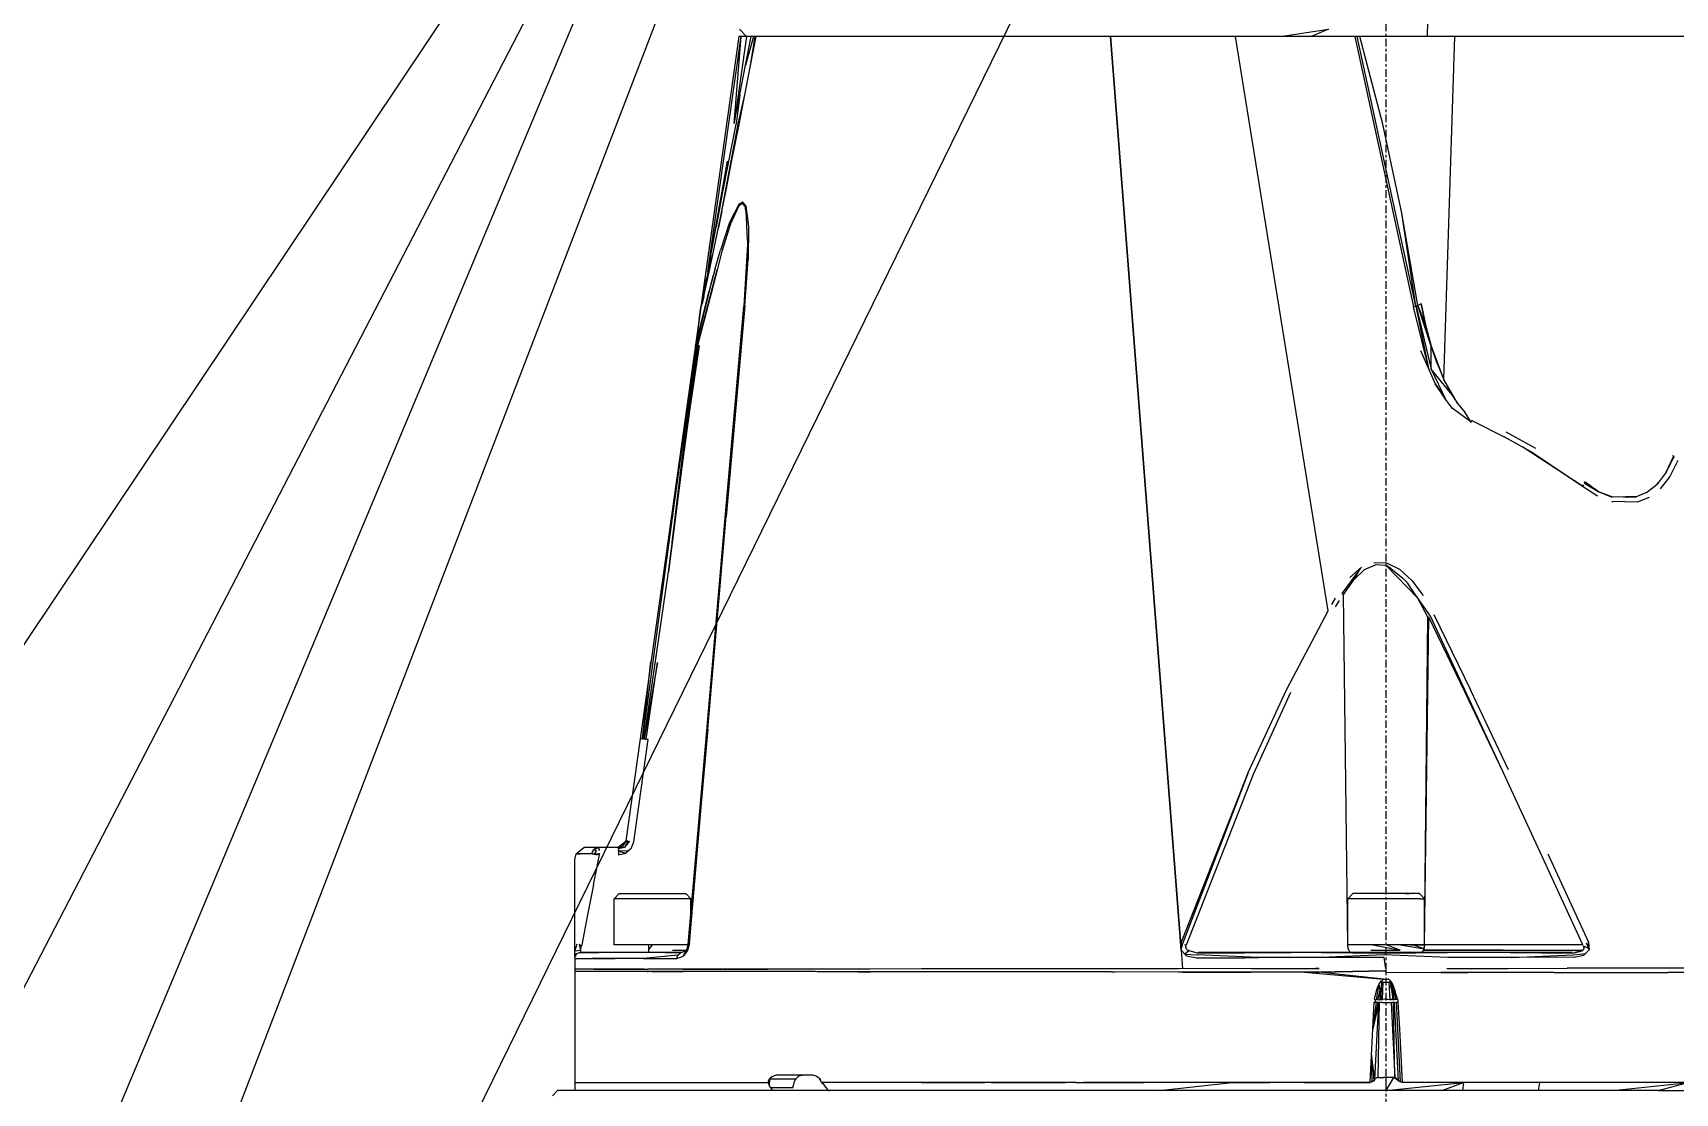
# Model space of a CAD drawing. Header units: millimetres. Extents: x -57554 to 16546, y 2142 to 98430.
# Drawn here: x -26125 to -25483, y 76337 to 76752 of the extents above; entities that cross this region are included whole.
import ezdxf

# ---------------------------------------------------------------- set-up
doc = ezdxf.new("R2010")
doc.units = ezdxf.units.MM
doc.linetypes.add('DXK_LINE_DOT3', pattern=[5.9187, 2.979, -0.9799, 0.9799, -0.9799])
doc.layers.add('S-Z2-A_TEXTUAL_ANNOTATION', color=7, linetype='Continuous')

msp = doc.modelspace()

# ---------------------------------------------------------------- linework, layer by layer
at = {"color": 1, "linetype": 'DXK_LINE_DOT3'}
msp.add_line((-25596.37, 71792.5), (-25596.37, 84292.5), dxfattribs=at)
at = {"color": 2, "linetype": 'Continuous'}
for p, q in [((-25580.07, 76762.47), (-25580.34, 76750.4)), ((-25849.12, 76753.19), (-25846.37, 76750.4)), ((-25637.8, 76750.4), (-25618.9, 76753.19)), ((-25618.9, 76753.19), (-25625.63, 76750.4)), ((-25849.35, 76750.4), (-25893.54, 76435.98)), ((-25861.4, 76658.38), (-25848.47, 76750.4)), ((-25846.35, 76750.4), (-25851.14, 76716.28)), ((-25851.14, 76716.28), (-25848.47, 76750.4)), ((-25563.46, 76750.4), (-25849.32, 76750.4)), ((-25843.63, 76750.4), (-25846.68, 76739.11)), ((-25846.68, 76739.11), (-25844.47, 76750.4)), ((-25844.76, 76750.4), (-25844.47, 76750.4)), ((-25844.76, 76739.01), (-25842.94, 76750.4)), ((-25844.76, 76739.01), (-25842.53, 76750.4)), ((-25655.24, 76750.4), (-25745.84, 76750.4)), ((-25704.06, 76750.4), (-25676.5, 76393.23)), ((-25676.51, 76393.24), (-25704.06, 76750.4)), ((-25619.02, 76525.83), (-25655.24, 76750.4)), ((-25606.6, 76750.4), (-25608.53, 76750.4)), ((-25608.53, 76750.4), (-25585.7, 76644.65)), ((-25584.78, 76644.96), (-25607.62, 76750.4)), ((-25597.69, 76716.14), (-25606.6, 76750.4)), ((-25572.78, 76750.4), (-25578.16, 76750.4)), ((-25573.8, 76616.26), (-25569.57, 76750.4)), ((-25572.78, 76750.4), (-25572.71, 76750.4)), ((-25566.3, 76750.4), (-25569.57, 76750.4)), ((-25547.99, 76750.4), (-25563.46, 76750.4)), ((-25463.16, 76750.4), (-25547.99, 76750.4)), ((-25848.9, 76727.74), (-25846.68, 76739.11)), ((-25847, 76727.54), (-25844.76, 76739.01)), ((-25851.14, 76716.28), (-25848.9, 76727.74)), ((-25848.9, 76727.74), (-25850.32, 76716.13)), ((-25849.65, 76716.03), (-25847, 76727.54)), ((-25849.25, 76715.99), (-25847, 76727.54)), ((-25857.08, 76682.38), (-25850.32, 76716.13)), ((-25856.37, 76680.12), (-25849.65, 76716.03)), ((-25852.14, 76701.29), (-25849.25, 76715.99)), ((-25590.18, 76681.34), (-25597.69, 76716.14)), ((-25861.4, 76658.38), (-25853.7, 76701.59)), ((-25853.7, 76701.59), (-25855.62, 76690.6)), ((-25854.32, 76690.32), (-25852.14, 76701.29)), ((-25855.62, 76690.6), (-25857.08, 76682.38)), ((-25855.97, 76682.11), (-25854.32, 76690.32)), ((-25857.08, 76682.38), (-25858.22, 76675.95)), ((-25849.34, 76684.75), (-25852.92, 76677.62)), ((-25849.28, 76684.22), (-25852.58, 76677.09)), ((-25847.82, 76685.62), (-25849.34, 76684.75)), ((-25847.89, 76685.09), (-25849.28, 76684.22)), ((-25847.82, 76685.62), (-25848.27, 76685.36)), ((-25847.89, 76685.09), (-25846.96, 76683.85)), ((-25847.03, 76684.67), (-25847.82, 76685.62)), ((-25846.66, 76684.22), (-25847.13, 76684.79)), ((-25847.13, 76684.79), (-25846.67, 76682.23)), ((-25846.84, 76683.69), (-25847.13, 76684.79)), ((-25846.66, 76684.22), (-25847.03, 76684.67)), ((-25846.84, 76683.69), (-25846.32, 76679.27)), ((-25846.66, 76684.22), (-25845.59, 76676.12)), ((-25845.96, 76670.74), (-25846.47, 76682.77)), ((-25860.24, 76664.72), (-25858.22, 76675.95)), ((-25859.58, 76664.45), (-25856.37, 76680.12)), ((-25855.97, 76682.11), (-25857.27, 76675.69)), ((-25852.92, 76677.62), (-25856.55, 76666.81)), ((-25852.58, 76677.09), (-25855.93, 76666.29)), ((-25845.59, 76676.12), (-25845.75, 76663.16)), ((-25583.91, 76645.25), (-25590.18, 76681.34)), ((-25584.78, 76644.96), (-25590.18, 76681.34)), ((-25859.58, 76664.45), (-25857.27, 76675.69)), ((-25845.65, 76671.28), (-25847.36, 76644.77)), ((-25847.26, 76644.95), (-25845.65, 76671.28)), ((-25845.96, 76670.74), (-25846.05, 76665.04)), ((-25860.24, 76664.72), (-25861.81, 76656.12)), ((-25861.39, 76655.91), (-25859.58, 76664.45)), ((-25858.62, 76659.65), (-25856.55, 76666.81)), ((-25855.93, 76666.29), (-25857.85, 76659.13)), ((-25847.01, 76645.11), (-25845.75, 76663.16)), ((-25865.91, 76629.78), (-25859.38, 76656.86)), ((-25858.62, 76659.65), (-25860.97, 76650.97)), ((-25856.91, 76662.65), (-25860.02, 76650.45)), ((-25860.02, 76650.45), (-25857.85, 76659.13)), ((-25866.18, 76629.92), (-25860.97, 76650.97)), ((-25865.46, 76629.6), (-25858.55, 76656.34)), ((-25860.02, 76650.45), (-25865.46, 76629.6)), ((-25863.31, 76648.25), (-25862.71, 76651.34)), ((-25863.14, 76648.09), (-25862.43, 76651.16)), ((-25862.71, 76651.34), (-25861.81, 76656.12)), ((-25862.43, 76651.16), (-25861.39, 76655.91)), ((-25864.82, 76639.7), (-25864.13, 76644.55)), ((-25864.13, 76644.55), (-25864.82, 76639.7)), ((-25863.14, 76648.09), (-25864.13, 76644.55)), ((-25863.82, 76645.8), (-25864.13, 76644.55)), ((-25864.13, 76644.55), (-25863.84, 76645.6)), ((-25863.87, 76645.58), (-25864.13, 76644.55)), ((-25863.87, 76645.58), (-25863.64, 76646.67)), ((-25863.87, 76645.58), (-25863.54, 76646.64)), ((-25863.82, 76645.8), (-25863.87, 76645.58)), ((-25863.14, 76648.09), (-25863.84, 76645.6)), ((-25863.31, 76648.25), (-25863.82, 76645.8)), ((-25862.98, 76648.78), (-25863.14, 76648.09)), ((-25854.64, 76562.19), (-25847.36, 76644.77)), ((-25847.01, 76645.11), (-25854.27, 76562.74)), ((-25584.65, 76645), (-25585.7, 76644.65)), ((-25585.7, 76644.65), (-25584.78, 76644.96)), ((-25579.58, 76619.97), (-25585.7, 76644.65)), ((-25584.78, 76644.96), (-25583.91, 76645.25)), ((-25583.91, 76645.25), (-25584.65, 76645)), ((-25579.58, 76619.97), (-25584.65, 76645)), ((-25584.65, 76645), (-25578.72, 76620.32)), ((-25582.64, 76645.91), (-25583.91, 76645.25)), ((-25578.69, 76629.27), (-25583.91, 76645.25)), ((-25583.91, 76645.25), (-25580.81, 76637.1)), ((-25582.54, 76645.98), (-25582.64, 76645.92)), ((-25582.64, 76645.92), (-25580.81, 76637.1)), ((-25580.81, 76637.1), (-25582.64, 76645.91)), ((-25864.82, 76639.7), (-25866.18, 76629.92)), ((-25580.81, 76637.1), (-25578.69, 76629.27)), ((-25866.14, 76629.67), (-25876.7, 76552.79)), ((-25875.33, 76552.59), (-25866.14, 76629.67)), ((-25865.63, 76629.55), (-25875.33, 76552.59)), ((-25871.55, 76582.15), (-25865.63, 76629.55)), ((-25865.63, 76629.55), (-25868.54, 76604.9)), ((-25864.85, 76629.41), (-25868.54, 76604.9)), ((-25868.54, 76604.9), (-25865.24, 76629.41)), ((-25866.31, 76629.75), (-25866.29, 76629.81)), ((-25866.3, 76629.74), (-25866.19, 76629.69)), ((-25866.29, 76629.81), (-25866.25, 76629.87)), ((-25866.25, 76629.87), (-25866.18, 76629.92)), ((-25866.19, 76629.69), (-25866.14, 76629.67)), ((-25866.18, 76629.92), (-25865.91, 76629.78)), ((-25866.14, 76629.67), (-25865.63, 76629.55)), ((-25865.91, 76629.78), (-25865.46, 76629.6)), ((-25864.85, 76629.41), (-25865.63, 76629.55)), ((-25865.46, 76629.6), (-25864.85, 76629.41)), ((-25865.24, 76629.41), (-25864.85, 76629.41)), ((-25582.95, 76627.61), (-25577.19, 76614.57)), ((-25578.72, 76620.32), (-25578.69, 76629.27)), ((-25578.69, 76629.27), (-25574.18, 76617.17)), ((-25576.33, 76622.31), (-25578.69, 76629.27)), ((-25571.15, 76611.09), (-25578.72, 76620.32)), ((-25578.72, 76620.32), (-25573.18, 76608.55)), ((-25576.33, 76622.31), (-25573.8, 76616.26)), ((-25573.18, 76608.55), (-25577.19, 76614.57)), ((-25577.19, 76614.57), (-25573.64, 76609.51)), ((-25574.18, 76617.17), (-25573.8, 76616.26)), ((-25568.51, 76607), (-25573.8, 76616.26)), ((-25573.8, 76616.26), (-25571.15, 76611.09)), ((-25571.93, 76607.08), (-25573.18, 76608.55)), ((-25570.52, 76605.09), (-25571.93, 76607.08)), ((-25571.15, 76611.09), (-25568.39, 76606.8)), ((-25568.39, 76606.8), (-25565.59, 76603.52)), ((-25868.54, 76604.9), (-25871.55, 76582.15)), ((-25563.08, 76599.68), (-25570.52, 76605.09)), ((-25563.08, 76599.67), (-25570.52, 76605.09)), ((-25563.08, 76599.68), (-25565.59, 76603.52)), ((-25562.9, 76600.23), (-25563.08, 76599.68)), ((-25563.08, 76599.67), (-25562.9, 76600.23)), ((-25562.9, 76600.23), (-25550.26, 76593.9)), ((-25876.79, 76541.19), (-25869.58, 76597)), ((-25538.77, 76587.51), (-25550.26, 76593.9)), ((-25537.79, 76589.3), (-25549.45, 76595.66)), ((-25519.64, 76574.57), (-25542.92, 76589.81)), ((-25538.77, 76587.51), (-25519.64, 76574.57)), ((-25538.77, 76587.51), (-25519.64, 76574.57)), ((-25486.88, 76580.12), (-25483.98, 76586.23)), ((-25483.96, 76586.22), (-25486.88, 76580.12)), ((-25483.98, 76586.23), (-25484.15, 76586.54)), ((-25483.7, 76585.86), (-25484.15, 76586.54)), ((-25483.7, 76585.86), (-25483.96, 76586.22)), ((-25871.55, 76582.15), (-25876.79, 76541.19)), ((-25486.88, 76580.12), (-25490.49, 76575.38)), ((-25482.34, 76584.62), (-25485.44, 76578.4)), ((-25519.64, 76574.57), (-25519.26, 76575.14)), ((-25519.26, 76575.14), (-25519.64, 76574.57)), ((-25519.64, 76574.57), (-25513.72, 76570.85)), ((-25518.84, 76575.76), (-25518.39, 76576.39)), ((-25518.84, 76575.76), (-25518.56, 76576.14)), ((-25513.44, 76572.57), (-25518.84, 76575.76)), ((-25518.84, 76575.76), (-25513.44, 76572.59)), ((-25518.58, 76576.15), (-25518.39, 76576.39)), ((-25513.44, 76572.57), (-25518.56, 76576.14)), ((-25494.65, 76572.08), (-25490.49, 76575.38)), ((-25490.49, 76575.38), (-25489.97, 76576.06)), ((-25485.44, 76578.4), (-25489.22, 76573.57)), ((-25513.93, 76570.98), (-25513.72, 76570.85)), ((-25513.33, 76572.53), (-25513.44, 76572.57)), ((-25513.44, 76572.57), (-25508.41, 76570.47)), ((-25513.31, 76572.52), (-25507.85, 76570.45)), ((-25508.41, 76570.47), (-25507.85, 76570.45)), ((-25499.11, 76570.24), (-25508.41, 76570.47)), ((-25508.13, 76568.66), (-25507.82, 76568.65)), ((-25498.21, 76568.36), (-25508.13, 76568.66)), ((-25507.63, 76570.46), (-25498.09, 76570.66)), ((-25502.05, 76570.31), (-25500.21, 76570.61)), ((-25494.65, 76572.08), (-25499.11, 76570.24)), ((-25493.55, 76570.22), (-25498.21, 76568.36)), ((-25861.89, 76479.04), (-25854.64, 76562.19)), ((-25861.47, 76479.61), (-25854.27, 76562.74)), ((-25876.7, 76552.79), (-25886.99, 76475.89)), ((-25886.34, 76475.81), (-25876.79, 76541.19)), ((-25606.35, 76542.61), (-25613.65, 76532.68)), ((-25605.98, 76542.93), (-25610.56, 76538.94)), ((-25609.02, 76537.99), (-25606.35, 76542.61)), ((-25604.84, 76541.98), (-25609.02, 76537.99)), ((-25606.35, 76542.61), (-25605.98, 76542.93)), ((-25604.84, 76541.98), (-25600.57, 76543.88)), ((-25601.11, 76544.84), (-25596.23, 76544.6)), ((-25596.48, 76543.63), (-25600.57, 76543.88)), ((-25596.37, 76543.59), (-25596.48, 76543.63)), ((-25596.48, 76543.63), (-25594.48, 76542.5)), ((-25594.48, 76542.5), (-25596.37, 76543.59)), ((-25583.93, 76530.87), (-25596.37, 76543.59)), ((-25596.23, 76544.6), (-25591.19, 76542.18)), ((-25594.48, 76542.5), (-25589.8, 76538.67)), ((-25591.19, 76542.18), (-25586.33, 76537.78)), ((-25612.83, 76532.34), (-25609.02, 76537.99)), ((-25587.98, 76536.79), (-25589.8, 76538.67)), ((-25586, 76533.9), (-25587.98, 76536.79)), ((-25586.33, 76537.78), (-25581.9, 76531.86)), ((-25617.56, 76528.35), (-25616.1, 76530.84)), ((-25616.08, 76527.42), (-25614.64, 76529.9)), ((-25613.65, 76532.68), (-25613.2, 76532.35)), ((-25613.65, 76532.68), (-25613.2, 76532.34)), ((-25613.2, 76532.35), (-25612.83, 76532.34)), ((-25613.2, 76532.34), (-25612.83, 76532.34)), ((-25613.2, 76532.34), (-25611.41, 76395.32)), ((-25579.06, 76523.8), (-25586, 76533.9)), ((-25583.52, 76530.1), (-25583.93, 76530.87)), ((-25580.02, 76523.43), (-25583.93, 76530.87)), ((-25635.3, 76495.06), (-25619.02, 76525.83)), ((-25581.33, 76395.32), (-25579.65, 76523.43)), ((-25581.33, 76395.32), (-25580.02, 76523.43)), ((-25580.02, 76523.43), (-25579.65, 76523.43)), ((-25565.41, 76493.96), (-25579.65, 76523.43)), ((-25550.65, 76462.78), (-25579.06, 76523.8)), ((-25577.74, 76524.42), (-25563.42, 76494.96)), ((-25886.99, 76475.89), (-25883.69, 76506.1)), ((-25881.11, 76505.76), (-25886.34, 76475.81)), ((-25885.59, 76475.72), (-25881.11, 76505.76)), ((-25650.11, 76462.94), (-25635.3, 76495.06)), ((-25648.22, 76462.07), (-25633.59, 76494.16)), ((-25635.47, 76494.69), (-25635.3, 76495.06)), ((-25550.65, 76462.78), (-25565.41, 76493.96)), ((-25548.58, 76463.79), (-25563.42, 76494.96)), ((-25869.15, 76395.54), (-25861.89, 76479.04)), ((-25861.47, 76479.61), (-25868.99, 76395.73)), ((-25868.63, 76395.89), (-25861.47, 76479.61)), ((-25890.41, 76435.64), (-25884.8, 76475.61)), ((-25887.81, 76475.96), (-25887.9, 76475.96)), ((-25887.68, 76475.95), (-25887.81, 76475.96)), ((-25887.5, 76475.94), (-25887.68, 76475.95)), ((-25887.27, 76475.92), (-25887.5, 76475.94)), ((-25887.27, 76475.92), (-25886.99, 76475.89)), ((-25886.99, 76475.89), (-25886.68, 76475.85)), ((-25886.68, 76475.85), (-25886.95, 76475.88)), ((-25886.34, 76475.81), (-25886.68, 76475.85)), ((-25886.34, 76475.81), (-25885.98, 76475.77)), ((-25885.98, 76475.77), (-25885.59, 76475.72)), ((-25885.2, 76475.66), (-25885.59, 76475.72)), ((-25884.8, 76475.61), (-25885.2, 76475.66)), ((-25676.52, 76396.15), (-25650.29, 76462.49)), ((-25675.77, 76395.92), (-25650.29, 76462.49)), ((-25674.32, 76395.32), (-25648.22, 76462.07)), ((-25657.56, 76444.1), (-25650.11, 76462.94)), ((-25650.29, 76462.49), (-25650.11, 76462.94)), ((-25535.34, 76429.9), (-25550.65, 76462.78)), ((-25676.52, 76396.17), (-25657.56, 76444.1)), ((-25912.91, 76430.99), (-25909.97, 76433.4)), ((-25896.51, 76433.4), (-25909.97, 76433.4)), ((-25906.89, 76430.99), (-25905.87, 76432.72)), ((-25906.34, 76432.23), (-25906.68, 76431.64)), ((-25905.87, 76432.72), (-25906.34, 76432.23)), ((-25905.87, 76432.72), (-25904, 76433.4)), ((-25905.87, 76432.72), (-25905.3, 76433.09)), ((-25905.87, 76432.72), (-25904.9, 76432.04)), ((-25905.8, 76430.84), (-25904.9, 76432.04)), ((-25905.3, 76433.09), (-25904.67, 76433.32)), ((-25904.67, 76433.32), (-25904, 76433.4)), ((-25903.96, 76433.3), (-25903.98, 76433.37)), ((-25903.94, 76433.18), (-25903.96, 76433.3)), ((-25903.93, 76433.01), (-25903.94, 76433.18)), ((-25903.91, 76432.8), (-25903.93, 76433.01)), ((-25903.89, 76432.55), (-25903.91, 76432.8)), ((-25903.9, 76432.67), (-25903.91, 76432.8)), ((-25903.9, 76432.67), (-25903.88, 76432.26)), ((-25903.89, 76432.55), (-25903.9, 76432.67)), ((-25903.88, 76432.26), (-25903.89, 76432.55)), ((-25893.61, 76435.63), (-25896.51, 76433.4)), ((-25896.51, 76433.4), (-25894.54, 76434.13)), ((-25896.51, 76433.4), (-25896.37, 76433.41)), ((-25896.49, 76433.37), (-25895.14, 76433.73)), ((-25896.49, 76433.37), (-25896.47, 76433.3)), ((-25896.47, 76433.3), (-25896.45, 76433.18)), ((-25896.45, 76433.18), (-25896.44, 76433.01)), ((-25895.14, 76433.73), (-25896.44, 76433.01)), ((-25896.44, 76433.01), (-25893.84, 76433.51)), ((-25896.44, 76433.01), (-25896.42, 76432.8)), ((-25896.42, 76432.8), (-25896.4, 76432.55)), ((-25896.4, 76432.47), (-25896.4, 76432.55)), ((-25896.39, 76432.26), (-25896.4, 76432.55)), ((-25896.39, 76432.26), (-25896.4, 76432.47)), ((-25896.38, 76431.94), (-25896.39, 76432.26)), ((-25892.53, 76432.07), (-25896.38, 76431.94)), ((-25896.38, 76431.94), (-25893.51, 76431.2)), ((-25896.38, 76431.94), (-25896.37, 76431.6)), ((-25895.14, 76433.73), (-25894.83, 76433.92)), ((-25895.14, 76433.73), (-25893.84, 76433.51)), ((-25895.11, 76433.73), (-25894.87, 76433.9)), ((-25894.83, 76433.92), (-25894.54, 76434.13)), ((-25894.54, 76434.13), (-25893.61, 76435.63)), ((-25894.54, 76434.13), (-25894.29, 76434.39)), ((-25894.29, 76434.39), (-25894.07, 76434.66)), ((-25893.88, 76434.97), (-25893.72, 76435.29)), ((-25893.84, 76433.51), (-25892.61, 76435.92)), ((-25893.84, 76433.51), (-25891.96, 76435.85)), ((-25893.81, 76435.13), (-25893.72, 76435.29)), ((-25893.72, 76435.29), (-25893.61, 76435.63)), ((-25893.69, 76435.57), (-25893.57, 76435.87)), ((-25893.61, 76435.63), (-25893.43, 76435.99)), ((-25893.3, 76435.99), (-25893.61, 76435.63)), ((-25893.61, 76435.63), (-25893.54, 76435.98)), ((-25893.61, 76435.63), (-25893.11, 76435.97)), ((-25893.61, 76435.63), (-25892.61, 76435.92)), ((-25891.44, 76433.03), (-25893.51, 76431.2)), ((-25893.43, 76435.99), (-25893.3, 76435.99)), ((-25893.3, 76435.99), (-25893.11, 76435.97)), ((-25893.11, 76435.97), (-25892.88, 76435.95)), ((-25892.88, 76435.95), (-25892.61, 76435.92)), ((-25891.44, 76433.03), (-25890.41, 76435.64)), ((-25913.37, 76428.71), (-25912.93, 76430.97)), ((-25913.37, 76390.93), (-25913.37, 76428.71)), ((-25912.91, 76430.98), (-25911.41, 76430.98)), ((-25911.41, 76430.98), (-25912.91, 76430.98)), ((-25906.89, 76430.99), (-25911.41, 76430.98)), ((-25906.68, 76431.64), (-25906.89, 76430.99)), ((-25906.8, 76430.98), (-25906.89, 76430.99)), ((-25906.67, 76430.97), (-25906.8, 76430.98)), ((-25906.67, 76430.97), (-25906.5, 76430.95)), ((-25906.5, 76430.95), (-25906.3, 76430.92)), ((-25906.3, 76430.92), (-25906.07, 76430.88)), ((-25906.13, 76418.82), (-25903.85, 76430.48)), ((-25906.07, 76430.88), (-25905.92, 76430.86)), ((-25906.07, 76430.88), (-25905.8, 76430.84)), ((-25905.92, 76430.86), (-25905.8, 76430.84)), ((-25903.85, 76430.86), (-25905.8, 76430.84)), ((-25905.8, 76430.84), (-25905.21, 76430.73)), ((-25905.21, 76430.73), (-25903.85, 76430.86)), ((-25905.21, 76430.73), (-25904.54, 76430.61)), ((-25904.54, 76430.61), (-25903.85, 76430.86)), ((-25903.85, 76430.48), (-25904.54, 76430.61)), ((-25903.85, 76430.86), (-25903.85, 76431.24)), ((-25903.85, 76430.92), (-25903.85, 76431.24)), ((-25903.85, 76430.92), (-25903.85, 76430.86)), ((-25896.37, 76431.6), (-25896.36, 76431.24)), ((-25896.36, 76431.24), (-25896.36, 76430.86)), ((-25896.36, 76430.48), (-25893.51, 76431.2)), ((-25896.36, 76430.86), (-25896.36, 76430.48)), ((-25519.49, 76395.32), (-25535.34, 76429.9)), ((-25533.2, 76430.92), (-25517.29, 76396.35)), ((-25906.13, 76418.82), (-25908.43, 76407.1)), ((-25898.11, 76413.4), (-25896.11, 76415.4)), ((-25898.11, 76395.4), (-25898.11, 76413.4)), ((-25868.3, 76413.4), (-25898.11, 76413.4)), ((-25896.11, 76415.4), (-25895.95, 76415.4)), ((-25895.95, 76415.4), (-25895.71, 76415.4)), ((-25895.95, 76415.4), (-25895.48, 76415.4)), ((-25895.71, 76415.4), (-25895.48, 76415.4)), ((-25895.48, 76415.4), (-25894.7, 76415.4)), ((-25894.7, 76415.4), (-25870.11, 76415.4)), ((-25890.75, 76415.4), (-25889.88, 76415.4)), ((-25889.88, 76415.4), (-25889.01, 76415.4)), ((-25881.08, 76415.4), (-25880.09, 76415.4)), ((-25880.09, 76415.4), (-25879.1, 76415.4)), ((-25872.6, 76415.4), (-25872.06, 76415.4)), ((-25872.06, 76415.4), (-25871.53, 76415.4)), ((-25868.11, 76413.4), (-25870.11, 76415.4)), ((-25868.11, 76413.4), (-25868.3, 76413.4)), ((-25868.11, 76407.46), (-25868.11, 76413.4)), ((-25611.37, 76413.4), (-25609.37, 76415.4)), ((-25611.37, 76395.4), (-25611.37, 76413.4)), ((-25583, 76413.4), (-25611.37, 76413.4)), ((-25583.37, 76415.4), (-25609.37, 76415.4)), ((-25588.73, 76415.4), (-25587.95, 76415.4)), ((-25587.95, 76415.4), (-25587.18, 76415.4)), ((-25583.53, 76415.4), (-25583.45, 76415.4)), ((-25583.45, 76415.4), (-25583.37, 76415.4)), ((-25581.37, 76413.4), (-25583.37, 76415.4)), ((-25583, 76413.4), (-25582.1, 76413.4)), ((-25582.1, 76413.4), (-25581.55, 76413.4)), ((-25581.55, 76413.4), (-25581.46, 76413.4)), ((-25581.46, 76413.4), (-25581.37, 76413.4)), ((-25581.37, 76395.4), (-25581.37, 76413.4)), ((-25908.43, 76407.1), (-25910.74, 76395.32)), ((-25912.67, 76395.68), (-25913.37, 76392.96)), ((-25910.88, 76394.93), (-25911.76, 76395.52)), ((-25911.76, 76395.52), (-25911.26, 76393.25)), ((-25911.26, 76393.25), (-25910.88, 76394.93)), ((-25911.26, 76393.25), (-25910.88, 76394.93)), ((-25910.74, 76395.32), (-25910.88, 76394.93)), ((-25869.16, 76395.4), (-25898.11, 76395.4)), ((-25869.17, 76395.32), (-25884.69, 76395.32)), ((-25884.69, 76395.32), (-25884.69, 76394.94)), ((-25884.69, 76394.94), (-25884.68, 76394.56)), ((-25884.68, 76394.56), (-25884.67, 76394.2)), ((-25884.67, 76394.2), (-25884.66, 76393.85)), ((-25884.66, 76393.85), (-25884.65, 76393.54)), ((-25884.65, 76393.54), (-25884.64, 76393.28)), ((-25884.65, 76393.54), (-25884.64, 76393.25)), ((-25884.64, 76393.28), (-25883.11, 76395.32)), ((-25869.99, 76393.09), (-25869.82, 76393.34)), ((-25869.88, 76393.25), (-25869.82, 76393.34)), ((-25869.82, 76393.34), (-25869.65, 76393.62)), ((-25869.65, 76393.62), (-25869.49, 76393.94)), ((-25869.49, 76393.94), (-25869.35, 76394.29)), ((-25869.47, 76393.99), (-25868.99, 76395.73)), ((-25869.35, 76394.29), (-25869.47, 76393.99)), ((-25868.63, 76395.89), (-25869.39, 76393.14)), ((-25869.36, 76393.24), (-25868.99, 76395.73)), ((-25869.21, 76394.92), (-25869.15, 76395.54)), ((-25676.52, 76396.17), (-25676.5, 76393.23)), ((-25676.52, 76396.15), (-25676.5, 76393.6)), ((-25676.5, 76393.6), (-25675.77, 76395.92)), ((-25676.5, 76393.23), (-25676.5, 76393.6)), ((-25675.02, 76395.63), (-25674.62, 76394.71)), ((-25674.62, 76394.71), (-25674.66, 76394.37)), ((-25674.39, 76393.69), (-25674.66, 76394.37)), ((-25674.66, 76394.37), (-25674.59, 76394.03)), ((-25674.66, 76394.37), (-25674.59, 76394.04)), ((-25674.39, 76393.69), (-25674.06, 76393.37)), ((-25674.06, 76393.37), (-25673.87, 76393.25)), ((-25674.06, 76393.37), (-25673.61, 76393.09)), ((-25581.33, 76395.32), (-25611.41, 76395.32)), ((-25611.41, 76395.32), (-25611.39, 76394.94)), ((-25611.39, 76394.94), (-25611.35, 76394.56)), ((-25586.66, 76395.4), (-25611.37, 76395.4)), ((-25611.35, 76394.56), (-25611.28, 76394.2)), ((-25611.28, 76394.2), (-25611.19, 76393.85)), ((-25611.08, 76393.54), (-25611.19, 76393.85)), ((-25610.97, 76393.28), (-25611.08, 76393.54)), ((-25611.08, 76393.54), (-25610.95, 76393.25)), ((-25601.59, 76395.32), (-25590.87, 76393.28)), ((-25590.87, 76393.28), (-25596.37, 76395.32)), ((-25590.72, 76395.32), (-25581.54, 76393.85)), ((-25586.66, 76395.4), (-25585.76, 76395.4)), ((-25581.54, 76393.85), (-25586.08, 76395.32)), ((-25585.76, 76395.4), (-25581.37, 76395.4)), ((-25581.65, 76393.54), (-25581.78, 76393.25)), ((-25581.77, 76393.28), (-25581.65, 76393.54)), ((-25581.54, 76393.85), (-25581.65, 76393.54)), ((-25581.65, 76393.54), (-25519.5, 76393.26)), ((-25581.54, 76393.85), (-25581.39, 76394.56)), ((-25581.54, 76393.85), (-25581.46, 76394.2)), ((-25581.46, 76394.2), (-25581.39, 76394.56)), ((-25581.39, 76394.56), (-25581.35, 76394.94)), ((-25581.33, 76395.32), (-25581.35, 76394.94)), ((-25519.49, 76395.32), (-25581.33, 76395.32)), ((-25519.5, 76393.26), (-25519.19, 76393.55)), ((-25519.03, 76394.61), (-25519.22, 76394.97)), ((-25519.22, 76394.97), (-25517.08, 76393.88)), ((-25519.19, 76393.55), (-25519.01, 76393.88)), ((-25517.04, 76393.41), (-25519.04, 76391.28)), ((-25518.95, 76394.23), (-25519.03, 76394.61)), ((-25519.01, 76393.88), (-25518.95, 76394.23)), ((-25519.01, 76393.88), (-25518.98, 76394.09)), ((-25518.98, 76394.09), (-25518.95, 76394.23)), ((-25517.08, 76393.88), (-25518.05, 76396.06)), ((-25517.3, 76396.35), (-25517.04, 76393.41)), ((-25517.04, 76393.41), (-25517.29, 76396.36)), ((-25517.08, 76393.88), (-25517.29, 76396.35)), ((-25913.37, 76392.96), (-25911.29, 76393.25)), ((-25913.37, 76391.86), (-25911.84, 76392.22)), ((-25913.37, 76391.86), (-25912.72, 76391.71)), ((-25912.72, 76391.71), (-25913.37, 76390.93)), ((-25913.37, 76390.93), (-25912.72, 76391.71)), ((-25913.37, 76390.69), (-25913.37, 76390.93)), ((-25913.37, 76390.39), (-25913.37, 76390.69)), ((-25913.37, 76390.39), (-25913.37, 76389.99)), ((-25913.37, 76389.99), (-25906.85, 76390)), ((-25913.37, 76389.99), (-25906.55, 76390)), ((-25913.37, 76389.99), (-25913.37, 76338.4)), ((-25911.84, 76392.22), (-25910.98, 76392.42)), ((-25904.1, 76392.4), (-25911.84, 76392.22)), ((-25911.84, 76392.22), (-25904.09, 76392.4)), ((-25911.26, 76393.25), (-25911.26, 76393)), ((-25911.26, 76393), (-25911.23, 76392.79)), ((-25911.23, 76392.79), (-25911.17, 76392.62)), ((-25911.17, 76392.62), (-25911.09, 76392.5)), ((-25911.09, 76392.5), (-25910.98, 76392.42)), ((-25910.98, 76392.42), (-25910.85, 76392.4)), ((-25871.54, 76392.4), (-25910.85, 76392.4)), ((-25897.87, 76390.01), (-25906.85, 76390)), ((-25906.31, 76390), (-25897.61, 76390.01)), ((-25897.61, 76390.01), (-25897.87, 76390.01)), ((-25885.65, 76390.03), (-25897.61, 76390.01)), ((-25873.14, 76391.26), (-25886.61, 76390.02)), ((-25886.61, 76390.02), (-25873.63, 76390.04)), ((-25884.64, 76393.25), (-25884.62, 76393)), ((-25884.62, 76393), (-25884.61, 76392.79)), ((-25884.61, 76392.79), (-25884.59, 76392.62)), ((-25884.59, 76392.62), (-25884.57, 76392.5)), ((-25884.57, 76392.5), (-25884.55, 76392.42)), ((-25872.25, 76392.1), (-25884.16, 76392.4)), ((-25875.27, 76393.28), (-25869.86, 76393.28)), ((-25873.63, 76390.04), (-25873.14, 76391.26)), ((-25873.63, 76390.04), (-25871.09, 76390.99)), ((-25873.63, 76390.04), (-25872.18, 76390.58)), ((-25873.14, 76391.26), (-25872.25, 76392.1)), ((-25870.04, 76393.03), (-25872.25, 76392.1)), ((-25872.18, 76390.58), (-25871.09, 76390.99)), ((-25869.39, 76393.14), (-25871.09, 76390.99)), ((-25871.09, 76390.99), (-25870.04, 76393.03)), ((-25870.25, 76392.95), (-25869.88, 76393.25)), ((-25869.99, 76393.09), (-25870.04, 76393.03)), ((-25870.04, 76393.03), (-25869.99, 76393.09)), ((-25869.88, 76393.25), (-25869.99, 76393.09)), ((-25869.39, 76393.14), (-25869.36, 76393.24)), ((-25674.32, 76391.12), (-25676.5, 76393.23)), ((-25676.5, 76393.23), (-25675.95, 76386.04)), ((-25673.5, 76393.04), (-25674.98, 76391.76)), ((-25674.98, 76391.76), (-25670.21, 76391.4)), ((-25674.32, 76391.12), (-25670.36, 76390.32)), ((-25673.46, 76393.05), (-25673.87, 76393.25)), ((-25673.87, 76393.25), (-25673.61, 76393.09)), ((-25673.61, 76393.09), (-25673.5, 76393.04)), ((-25673.61, 76393.09), (-25673.5, 76393.04)), ((-25669.99, 76392.14), (-25673.5, 76393.04)), ((-25670.36, 76390.32), (-25646.21, 76390.35)), ((-25670.36, 76390.32), (-25651.66, 76390.34)), ((-25646.21, 76390.35), (-25670.21, 76391.4)), ((-25645.76, 76392.4), (-25669.99, 76392.14)), ((-25669.99, 76392.14), (-25633.65, 76392.4)), ((-25523.49, 76392.4), (-25669.71, 76392.4)), ((-25651.66, 76390.34), (-25646.21, 76390.35)), ((-25624.52, 76390.37), (-25646.21, 76390.35)), ((-25621.77, 76390.38), (-25633.98, 76390.36)), ((-25597.18, 76391.45), (-25621.77, 76390.38)), ((-25597.18, 76390.41), (-25621.77, 76390.38)), ((-25621.58, 76392.4), (-25597.18, 76392.15)), ((-25610.95, 76393.25), (-25610.81, 76393)), ((-25610.81, 76393), (-25610.65, 76392.79)), ((-25610.65, 76392.79), (-25610.47, 76392.62)), ((-25610.47, 76392.62), (-25610.29, 76392.5)), ((-25610.29, 76392.5), (-25610.1, 76392.42)), ((-25610.1, 76392.42), (-25609.91, 76392.4)), ((-25602.27, 76393.28), (-25590.87, 76393.28)), ((-25597.18, 76392.15), (-25572.41, 76392.4)), ((-25572.22, 76390.44), (-25597.18, 76391.45)), ((-25596.49, 76386.12), (-25597.18, 76390.41)), ((-25582.83, 76392.4), (-25582.64, 76392.42)), ((-25582.64, 76392.42), (-25582.45, 76392.5)), ((-25582.45, 76392.5), (-25582.27, 76392.62)), ((-25582.27, 76392.62), (-25582.09, 76392.79)), ((-25582.09, 76392.79), (-25581.93, 76393)), ((-25581.93, 76393), (-25581.78, 76393.25)), ((-25581.78, 76393.25), (-25519.5, 76393.26)), ((-25547.4, 76390.47), (-25572.22, 76390.44)), ((-25523.23, 76392.16), (-25560.12, 76392.4)), ((-25547.85, 76392.4), (-25523.23, 76392.16)), ((-25547.4, 76390.47), (-25523, 76391.5)), ((-25522.85, 76390.5), (-25547.4, 76390.47)), ((-25522.86, 76390.49), (-25547.4, 76390.47)), ((-25523.23, 76392.16), (-25519.82, 76393.06)), ((-25523, 76391.5), (-25518.37, 76391.99)), ((-25522.86, 76390.49), (-25519.04, 76391.28)), ((-25522.85, 76390.5), (-25519.04, 76391.28)), ((-25522.55, 76392.43), (-25519.51, 76393.25)), ((-25519.82, 76393.06), (-25522.55, 76392.43)), ((-25519.91, 76393.01), (-25519.51, 76393.25)), ((-25519.91, 76393.01), (-25519.82, 76393.06)), ((-25519.82, 76393.06), (-25519.5, 76393.26)), ((-25906.08, 76385.79), (-25913.37, 76385.79)), ((-25896.7, 76384.98), (-25913.37, 76385)), ((-25897.7, 76385.8), (-25906.97, 76385.79)), ((-25906.03, 76385.79), (-25896.62, 76385.8)), ((-25896.51, 76385.8), (-25897.7, 76385.8)), ((-25884.81, 76384.96), (-25897.05, 76384.98)), ((-25886.27, 76385.81), (-25896.51, 76385.8)), ((-25896.51, 76385.8), (-25885.04, 76385.81)), ((-25886.27, 76385.81), (-25884.87, 76385.81)), ((-25885.12, 76384.96), (-25884.81, 76384.96)), ((-25885.04, 76385.81), (-25884.87, 76385.81)), ((-25871.43, 76385.83), (-25884.87, 76385.81)), ((-25871.51, 76384.95), (-25884.81, 76384.96)), ((-25883.35, 76384.96), (-25871.09, 76384.95)), ((-25871.16, 76385.83), (-25872.76, 76385.83)), ((-25871.09, 76384.95), (-25871.51, 76384.95)), ((-25857.28, 76385.85), (-25871.16, 76385.83)), ((-25871.16, 76385.83), (-25855.88, 76385.85)), ((-25855.43, 76384.93), (-25871.09, 76384.95)), ((-25855.49, 76385.85), (-25857.28, 76385.85)), ((-25855.43, 76384.93), (-25855.97, 76384.93)), ((-25838.02, 76385.87), (-25855.88, 76385.85)), ((-25855.49, 76385.85), (-25838.51, 76385.87)), ((-25837.95, 76384.91), (-25855.43, 76384.93)), ((-25838.51, 76385.87), (-25838.02, 76385.87)), ((-25819.44, 76385.89), (-25838.02, 76385.87)), ((-25819.53, 76384.89), (-25837.95, 76384.91)), ((-25797.93, 76384.86), (-25826.35, 76384.9)), ((-25818.81, 76385.89), (-25820.84, 76385.89)), ((-25797.99, 76385.91), (-25818.81, 76385.89)), ((-25818.74, 76384.89), (-25802.74, 76384.87)), ((-25802.74, 76384.87), (-25797.93, 76384.86)), ((-25797.99, 76385.91), (-25800.15, 76385.91)), ((-25776.74, 76385.93), (-25797.99, 76385.91)), ((-25775.75, 76384.83), (-25797.93, 76384.86)), ((-25775.81, 76385.94), (-25778, 76385.93)), ((-25752.3, 76384.81), (-25776.82, 76384.84)), ((-25753.4, 76385.96), (-25775.81, 76385.94)), ((-25752.34, 76385.96), (-25754.55, 76385.96)), ((-25728.97, 76385.99), (-25752.34, 76385.96)), ((-25727.7, 76384.78), (-25752.3, 76384.81)), ((-25727.74, 76385.99), (-25729.97, 76385.99)), ((-25727.7, 76384.78), (-25729.05, 76384.78)), ((-25702.24, 76386.01), (-25727.74, 76385.99)), ((-25703.67, 76384.75), (-25727.7, 76384.78)), ((-25675.93, 76384.72), (-25720.86, 76384.77)), ((-25703.67, 76384.75), (-25702.21, 76384.75)), ((-25677.49, 76386.04), (-25702.24, 76386.01)), ((-25649.13, 76386.07), (-25678.13, 76386.04)), ((-25649.13, 76384.69), (-25677.54, 76384.72)), ((-25675.93, 76384.72), (-25659.82, 76384.7)), ((-25659.82, 76384.7), (-25649.13, 76384.69)), ((-25649.13, 76386.07), (-25623.96, 76386.09)), ((-25649.13, 76386.07), (-25623.96, 76386.09)), ((-25623.76, 76384.66), (-25649.13, 76384.69)), ((-25622.53, 76384.66), (-25628.26, 76384.67)), ((-25628.26, 76384.67), (-25597.38, 76382.01)), ((-25623.96, 76386.09), (-25622.53, 76386.09)), ((-25622.53, 76386.09), (-25623.95, 76386.09)), ((-25623.76, 76384.66), (-25622.53, 76384.66)), ((-25596.49, 76385.14), (-25622.71, 76384.68)), ((-25622.53, 76384.66), (-25596.49, 76385.14)), ((-25597.38, 76382.01), (-25622.53, 76384.66)), ((-25599.11, 76380.07), (-25598.22, 76381.3)), ((-25598.07, 76381.14), (-25598.22, 76381.3)), ((-25598.22, 76381.3), (-25598.21, 76379.6)), ((-25598.22, 76381.3), (-25598.04, 76381.3)), ((-25597.93, 76380.97), (-25598.07, 76381.14)), ((-25598.04, 76381.3), (-25597.8, 76381.53)), ((-25597.79, 76380.81), (-25597.93, 76380.97)), ((-25597.82, 76374.06), (-25597.46, 76380.81)), ((-25597.8, 76381.53), (-25597.56, 76381.75)), ((-25597.79, 76380.81), (-25597.68, 76380.81)), ((-25597.68, 76380.81), (-25597.57, 76380.81)), ((-25597.46, 76380.81), (-25597.57, 76380.81)), ((-25597.56, 76381.75), (-25597.33, 76381.96)), ((-25597.46, 76380.81), (-25596.73, 76380.81)), ((-25597.33, 76381.96), (-25597.38, 76382.01)), ((-25597.38, 76382.01), (-25596.71, 76382.01)), ((-25596.73, 76380.81), (-25596.01, 76380.81)), ((-25596.71, 76382.01), (-25596.37, 76382.01)), ((-25596.49, 76386.12), (-25596.37, 76386.12)), ((-25596.49, 76386.12), (-25596.49, 76385.64)), ((-25596.49, 76385.64), (-25596.49, 76385.14)), ((-25596.49, 76384.63), (-25596.49, 76385.14)), ((-25596.49, 76384.63), (-25596.37, 76384.63)), ((-25596.37, 76385.64), (-25596.37, 76386.12)), ((-25596.37, 76385.14), (-25596.37, 76385.64)), ((-25596.37, 76384.63), (-25596.37, 76385.14)), ((-25596.37, 76384.63), (-25574.93, 76384.61)), ((-25596.37, 76382.01), (-25596.03, 76382.01)), ((-25596.03, 76382.01), (-25595.36, 76382.01)), ((-25596.01, 76380.81), (-25595.28, 76380.81)), ((-25595.36, 76382.01), (-25595.41, 76381.96)), ((-25595.41, 76381.96), (-25595.18, 76381.75)), ((-25595.17, 76380.81), (-25595.28, 76380.81)), ((-25595.28, 76380.81), (-25594.92, 76374.06)), ((-25595.18, 76381.75), (-25594.94, 76381.53)), ((-25595.17, 76380.81), (-25595.06, 76380.81)), ((-25595.06, 76380.81), (-25594.95, 76380.81)), ((-25594.95, 76380.81), (-25594.81, 76380.97)), ((-25594.94, 76381.53), (-25594.7, 76381.3)), ((-25594.81, 76380.97), (-25594.67, 76381.14)), ((-25594.81, 76380.97), (-25594.47, 76379.38)), ((-25594.7, 76381.3), (-25594.62, 76381.21)), ((-25594.52, 76381.3), (-25594.67, 76381.14)), ((-25594.67, 76381.14), (-25594.62, 76381.21)), ((-25594.67, 76381.14), (-25592.58, 76374.06)), ((-25594.67, 76381.14), (-25594.22, 76378.09)), ((-25593.18, 76373.96), (-25594.67, 76381.14)), ((-25594.62, 76381.21), (-25594.52, 76381.3)), ((-25594.61, 76381.2), (-25593.75, 76379.73)), ((-25572.54, 76384.6), (-25574.93, 76384.61)), ((-25574.93, 76384.61), (-25564.48, 76384.59)), ((-25572.58, 76386.14), (-25548.93, 76386.16)), ((-25553.05, 76384.58), (-25572.54, 76384.6)), ((-25548.84, 76384.58), (-25553.05, 76384.58)), ((-25530.87, 76384.56), (-25553.05, 76384.58)), ((-25548.93, 76386.16), (-25525.54, 76386.19)), ((-25530.87, 76384.56), (-25508.53, 76384.53)), ((-25502.52, 76386.21), (-25525.54, 76386.19)), ((-25508.53, 76384.53), (-25486.23, 76384.51)), ((-25479.87, 76386.23), (-25502.52, 76386.21)), ((-25464.14, 76384.48), (-25486.23, 76384.51)), ((-25600.86, 76374.18), (-25599.97, 76377.91)), ((-25600.86, 76374.18), (-25600.16, 76374.06)), ((-25600.49, 76373.72), (-25600.43, 76374.11)), ((-25600.16, 76374.06), (-25599.11, 76380.07)), ((-25599.97, 76377.91), (-25599.11, 76380.07)), ((-25599.56, 76373.96), (-25598.64, 76377.51)), ((-25598.64, 76377.51), (-25599.11, 76380.07)), ((-25598.64, 76377.51), (-25598.8, 76374.01)), ((-25598.21, 76379.6), (-25598.64, 76377.51)), ((-25598.34, 76374.06), (-25598.21, 76379.6)), ((-25594.47, 76379.38), (-25594.04, 76377.17)), ((-25594.04, 76377.17), (-25594.47, 76379.3)), ((-25593.61, 76373.91), (-25594.04, 76377.17)), ((-25593.75, 76379.73), (-25593, 76377.48)), ((-25591.88, 76374.18), (-25593, 76377.48)), ((-25592.58, 76374.06), (-25591.88, 76374.18)), ((-25591.88, 76374.18), (-25591.82, 76373.78)), ((-25601.55, 76362.5), (-25601, 76372.94)), ((-25600.27, 76372.91), (-25601.55, 76362.5)), ((-25599.65, 76372.89), (-25601.55, 76362.5)), ((-25599.21, 76372.89), (-25601.55, 76362.5)), ((-25601, 76372.94), (-25600.27, 76372.91)), ((-25601, 76372.94), (-25600.55, 76372.94)), ((-25600.8, 76342.72), (-25599.21, 76372.89)), ((-25600.55, 76372.94), (-25600.52, 76373.33)), ((-25600.52, 76373.33), (-25600.49, 76373.72)), ((-25599.65, 76372.89), (-25600.27, 76372.91)), ((-25600.16, 76374.06), (-25599.56, 76373.96)), ((-25599.21, 76372.89), (-25599.65, 76372.89)), ((-25599.07, 76372.9), (-25599.58, 76343.55)), ((-25599.56, 76373.96), (-25599.13, 76373.91)), ((-25599.21, 76372.89), (-25599.07, 76372.9)), ((-25598.8, 76374.01), (-25599.13, 76373.91)), ((-25598.89, 76372.89), (-25599.07, 76372.9)), ((-25598.66, 76372.89), (-25598.89, 76372.89)), ((-25598.8, 76374.01), (-25598.34, 76374.06)), ((-25598.41, 76372.88), (-25598.66, 76372.89)), ((-25598.14, 76372.87), (-25598.41, 76372.88)), ((-25598.34, 76374.06), (-25597.82, 76374.06)), ((-25597.85, 76372.86), (-25598.14, 76372.87)), ((-25597.85, 76372.86), (-25596.86, 76372.87)), ((-25596.85, 76374.08), (-25597.82, 76374.06)), ((-25596.86, 76372.87), (-25595.87, 76372.87)), ((-25595.89, 76374.08), (-25596.85, 76374.08)), ((-25595.89, 76374.08), (-25594.92, 76374.06)), ((-25595.87, 76372.87), (-25594.88, 76372.86)), ((-25594.92, 76374.06), (-25594.4, 76374.06)), ((-25594.88, 76372.86), (-25594.6, 76372.87)), ((-25594.6, 76372.87), (-25594.33, 76372.88)), ((-25593.94, 76374.01), (-25594.4, 76374.06)), ((-25594.08, 76372.89), (-25594.33, 76372.88)), ((-25594.33, 76372.88), (-25592.97, 76343.51)), ((-25593.85, 76372.89), (-25594.08, 76372.89)), ((-25593.61, 76373.91), (-25593.94, 76374.01)), ((-25593.67, 76372.9), (-25593.85, 76372.89)), ((-25593.52, 76372.89), (-25593.67, 76372.9)), ((-25593.61, 76373.91), (-25593.18, 76373.96)), ((-25592.97, 76343.51), (-25593.52, 76372.89)), ((-25593.09, 76372.89), (-25593.52, 76372.89)), ((-25592.58, 76374.06), (-25593.18, 76373.96)), ((-25593.09, 76372.89), (-25592.47, 76372.91)), ((-25591.53, 76342.19), (-25593.09, 76372.89)), ((-25592.47, 76372.91), (-25591.74, 76372.94)), ((-25592.47, 76372.91), (-25590.9, 76341.78)), ((-25591.82, 76373.78), (-25591.77, 76373.37)), ((-25591.77, 76373.37), (-25591.74, 76372.94)), ((-25591.74, 76372.94), (-25591.19, 76362.5)), ((-25602.1, 76352.06), (-25601.55, 76362.5)), ((-25591.19, 76362.5), (-25590.64, 76352.06)), ((-25602.64, 76341.62), (-25602.1, 76352.06)), ((-25601.83, 76341.78), (-25602.1, 76352.06)), ((-25602.1, 76352.06), (-25601.21, 76342.19)), ((-25600.8, 76342.72), (-25602.1, 76352.06)), ((-25590.64, 76352.06), (-25590.09, 76341.62)), ((-25837.93, 76341.62), (-25837.58, 76342.41)), ((-25837.66, 76340.98), (-25837.58, 76342.41)), ((-25837.58, 76342.41), (-25837.15, 76343.08)), ((-25837.58, 76342.41), (-25837.19, 76343.02)), ((-25837.31, 76340.32), (-25837.19, 76343.02)), ((-25837.15, 76343.08), (-25837.19, 76343.02)), ((-25837.19, 76343.02), (-25827.03, 76343.03)), ((-25837.15, 76343.08), (-25836.64, 76343.64)), ((-25836.64, 76343.64), (-25836.05, 76344.06)), ((-25836.05, 76344.06), (-25835.43, 76344.31)), ((-25835.43, 76344.31), (-25834.81, 76344.4)), ((-25820.3, 76344.4), (-25834.81, 76344.4)), ((-25827.59, 76342.05), (-25827.8, 76341.49)), ((-25827.33, 76342.56), (-25827.59, 76342.05)), ((-25827.03, 76343.03), (-25827.33, 76342.56)), ((-25827.03, 76343.03), (-25826.68, 76343.43)), ((-25826.68, 76343.43), (-25826.31, 76343.77)), ((-25826.31, 76343.77), (-25825.9, 76344.04)), ((-25825.48, 76344.24), (-25825.9, 76344.04)), ((-25825.04, 76344.36), (-25825.48, 76344.24)), ((-25825.04, 76344.36), (-25824.59, 76344.4)), ((-25820.3, 76344.4), (-25819.64, 76344.31)), ((-25819.64, 76344.31), (-25818.99, 76344.06)), ((-25818.99, 76344.06), (-25818.38, 76343.64)), ((-25818.38, 76343.64), (-25817.86, 76343.08)), ((-25817.82, 76343.02), (-25817.86, 76343.08)), ((-25817.86, 76343.08), (-25817.43, 76342.41)), ((-25817.43, 76342.41), (-25817.82, 76343.02)), ((-25817.09, 76341.62), (-25817.43, 76342.41)), ((-25601.21, 76342.19), (-25601.83, 76341.78)), ((-25600.8, 76342.72), (-25601.21, 76342.19)), ((-25600.8, 76342.72), (-25600.63, 76342.98)), ((-25600.63, 76342.98), (-25600.41, 76343.2)), ((-25600.41, 76343.2), (-25600.12, 76343.39)), ((-25600.12, 76343.39), (-25599.95, 76343.46)), ((-25599.95, 76343.46), (-25599.77, 76343.51)), ((-25599.58, 76343.55), (-25599.77, 76343.51)), ((-25599.39, 76343.56), (-25599.58, 76343.55)), ((-25599.39, 76343.56), (-25597.38, 76343.54)), ((-25595.36, 76343.54), (-25597.38, 76343.54)), ((-25596.37, 76338.4), (-25593.35, 76343.56)), ((-25596.37, 76338.4), (-25596.37, 76343.54)), ((-25593.35, 76343.56), (-25595.36, 76343.54)), ((-25591.53, 76342.19), (-25593.35, 76343.56)), ((-25593.35, 76343.56), (-25593.16, 76343.55)), ((-25593.16, 76343.55), (-25592.97, 76343.51)), ((-25592.97, 76343.51), (-25592.79, 76343.46)), ((-25592.79, 76343.46), (-25592.62, 76343.39)), ((-25592.62, 76343.39), (-25592.33, 76343.2)), ((-25592.11, 76342.98), (-25592.33, 76343.2)), ((-25591.94, 76342.72), (-25592.11, 76342.98)), ((-25591.53, 76342.19), (-25591.94, 76342.72)), ((-25590.9, 76341.78), (-25591.53, 76342.19)), ((-25922.19, 76336.4), (-25920.19, 76338.4)), ((-25876.74, 76338.4), (-25920.19, 76338.4)), ((-25913.37, 76341.62), (-25837.93, 76341.62)), ((-25865.88, 76338.4), (-25876.74, 76338.4)), ((-25814.39, 76338.4), (-25865.88, 76338.4)), ((-25837.66, 76340.98), (-25837.93, 76341.62)), ((-25837.31, 76340.32), (-25837.66, 76340.98)), ((-25836.89, 76339.66), (-25837.31, 76340.32)), ((-25836.89, 76339.66), (-25828.12, 76339.66)), ((-25836.04, 76338.4), (-25836.89, 76339.66)), ((-25828.12, 76339.66), (-25828.07, 76340.29)), ((-25827.96, 76340.9), (-25828.07, 76340.29)), ((-25827.8, 76341.49), (-25827.96, 76340.9)), ((-25793.56, 76341.62), (-25817.09, 76341.62)), ((-25817.09, 76341.62), (-25816.44, 76340.98)), ((-25816.44, 76340.98), (-25815.85, 76340.32)), ((-25815.85, 76340.32), (-25815.33, 76339.66)), ((-25815.33, 76339.66), (-25814.39, 76338.4)), ((-25814.39, 76338.4), (-25814.03, 76338.4)), ((-25780.36, 76338.4), (-25814.03, 76338.4)), ((-25780.36, 76338.4), (-25813.7, 76338.4)), ((-25786.53, 76341.62), (-25803.59, 76341.62)), ((-25768.56, 76341.62), (-25786.53, 76341.62)), ((-25780.03, 76338.4), (-25780.36, 76338.4)), ((-25743.02, 76338.4), (-25780.03, 76338.4)), ((-25742.75, 76338.4), (-25779.74, 76338.4)), ((-25777.92, 76341.62), (-25753.23, 76341.62)), ((-25753.23, 76341.62), (-25768.56, 76341.62)), ((-25742.21, 76341.62), (-25753.23, 76341.62)), ((-25750.55, 76341.62), (-25721.5, 76341.62)), ((-25703.04, 76338.4), (-25742.75, 76338.4)), ((-25702.84, 76338.4), (-25742.5, 76338.4)), ((-25717.67, 76341.62), (-25742.21, 76341.62)), ((-25717.67, 76341.62), (-25714.69, 76341.62)), ((-25717.67, 76341.62), (-25691.21, 76341.62)), ((-25685.96, 76341.62), (-25714.69, 76341.62)), ((-25661.15, 76338.4), (-25702.84, 76338.4)), ((-25661.03, 76338.4), (-25702.65, 76338.4)), ((-25656.48, 76341.62), (-25691.21, 76341.62)), ((-25680.35, 76341.62), (-25685.96, 76341.62)), ((-25684.98, 76338.4), (-25656.48, 76341.62)), ((-25618.09, 76338.4), (-25661.03, 76338.4)), ((-25618.09, 76338.4), (-25660.91, 76338.4)), ((-25660.09, 76341.62), (-25641.83, 76341.62)), ((-25641.83, 76341.62), (-25656.48, 76341.62)), ((-25626.56, 76341.62), (-25641.83, 76341.62)), ((-25628.4, 76341.62), (-25602.64, 76341.62)), ((-25602.64, 76341.62), (-25626.56, 76341.62)), ((-25574.73, 76338.4), (-25618.01, 76338.4)), ((-25601.83, 76341.78), (-25602.64, 76341.62)), ((-25596.37, 76338.4), (-25566.18, 76341.62)), ((-25590.09, 76341.62), (-25590.9, 76341.78)), ((-25375.65, 76341.62), (-25590.09, 76341.62)), ((-25574.64, 76338.4), (-25566.18, 76341.62)), ((-25489.9, 76338.4), (-25574.64, 76338.4)), ((-25566.18, 76341.62), (-25566.48, 76338.4)), ((-25536.79, 76338.4), (-25536.26, 76341.62)), ((-25507.76, 76338.4), (-25478.05, 76341.62)), ((-25489.9, 76338.4), (-25489.69, 76338.4)), ((-25478.05, 76341.62), (-25489.69, 76338.4)), ((-25489.69, 76338.4), (-25412.71, 76338.4))]:
    msp.add_line(p, q, dxfattribs=at)
at = {"layer": 'S-Z2-A_TEXTUAL_ANNOTATION'}
for p, q in [((-25688.04, 77229.45), (-26385.04, 75884.09)), ((-25510.5, 77231.01), (-26275.5, 75668.65)), ((-25698.4, 77233.21), (-26123.64, 76126.73)), ((-25715.62, 77229.45), (-26096.86, 76319.09)), ((-25666.12, 77203.85), (-26492.17, 75970.07))]:
    msp.add_line(p, q, dxfattribs=at)

doc.saveas('drawing.dxf')
